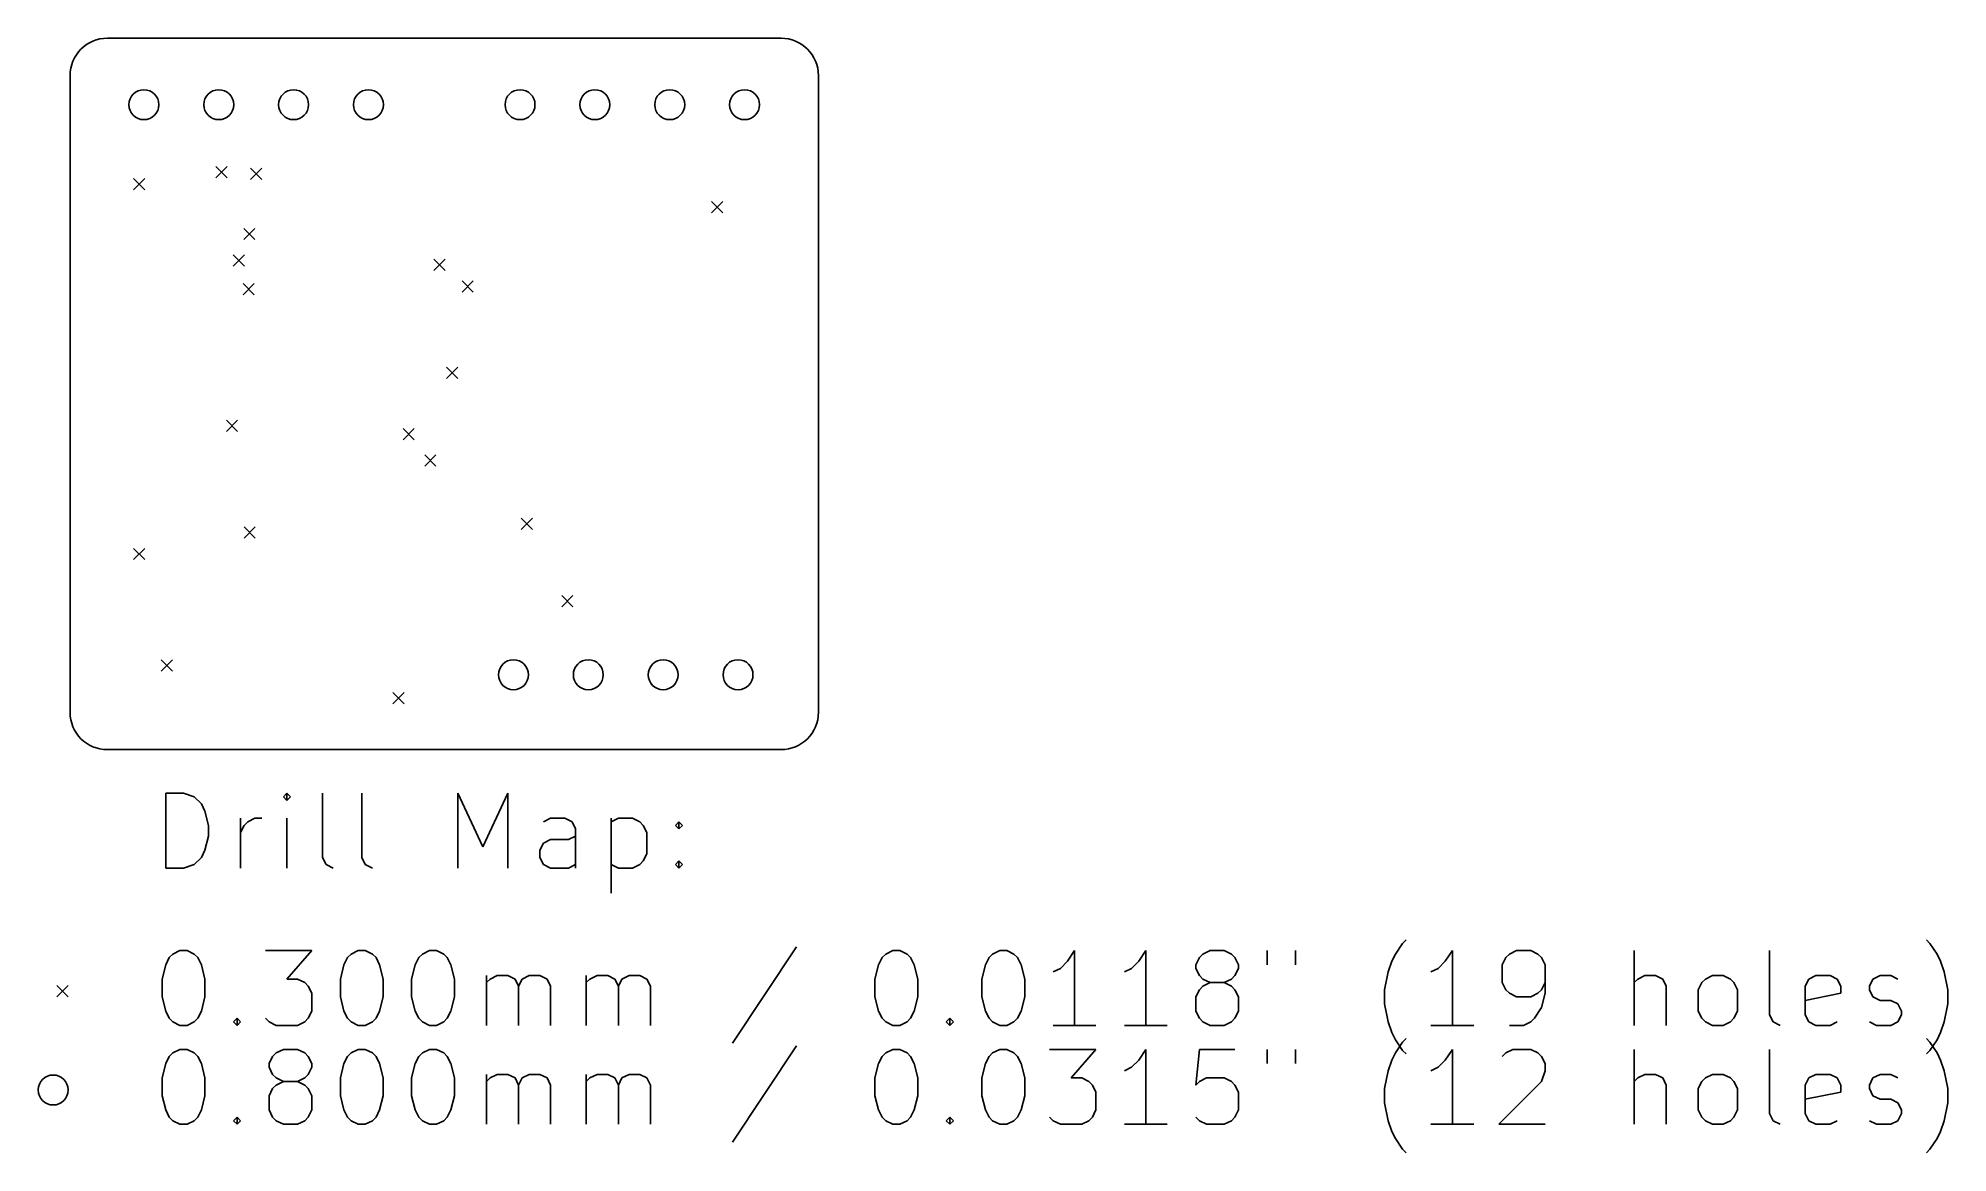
# Model space of a CAD drawing. Extents: x 104.7 to 155.7, y -119.3 to -89.6.
import ezdxf

# ---------------------------------------------------------------- set-up
doc = ezdxf.new("R2010")
doc.units = 0
doc.layers.add('BLACK', color=7, linetype='CONTINUOUS')

msp = doc.modelspace()

# ---------------------------------------------------------------- linework, layer by layer
at = {"layer": 'BLACK', "linetype": 'CONTINUOUS'}
for p, q in [((124.55, -89.575), (106.55, -89.575)), ((105.55, -90.575), (105.55, -107.575)), ((125.55, -107.575), (125.55, -90.575)), ((107.25, -93.325), (107.55, -93.625)), ((107.55, -93.325), (107.25, -93.625)), ((109.45, -93), (109.75, -93.3)), ((109.75, -93), (109.45, -93.3)), ((110.375, -93.05), (110.675, -93.35)), ((110.675, -93.05), (110.375, -93.35)), ((122.692, -93.936), (122.992, -94.236)), ((122.992, -93.936), (122.692, -94.236)), ((110.191, -94.654), (110.491, -94.954)), ((110.491, -94.654), (110.191, -94.954)), ((109.914, -95.361), (110.214, -95.661)), ((110.214, -95.361), (109.914, -95.661)), ((115.275, -95.475), (115.575, -95.775)), ((115.575, -95.475), (115.275, -95.775)), ((110.175, -96.125), (110.475, -96.425)), ((110.475, -96.125), (110.175, -96.425)), ((116.025, -96.055), (116.325, -96.355)), ((116.325, -96.055), (116.025, -96.355)), ((115.609, -98.36), (115.909, -98.66)), ((115.909, -98.36), (115.609, -98.66)), ((109.73, -99.78), (110.03, -100.08)), ((110.03, -99.78), (109.73, -100.08)), ((114.45, -100), (114.75, -100.3)), ((114.75, -100), (114.45, -100.3)), ((115.029, -100.7), (115.329, -101)), ((115.329, -100.7), (115.029, -101)), ((117.605, -102.395), (117.905, -102.695)), ((117.905, -102.395), (117.605, -102.695)), ((110.2, -102.625), (110.5, -102.925)), ((110.5, -102.625), (110.2, -102.925)), ((107.25, -103.2), (107.55, -103.5)), ((107.55, -103.2), (107.25, -103.5)), ((118.69, -104.46), (118.99, -104.76)), ((118.99, -104.46), (118.69, -104.76)), ((107.989, -106.178), (108.289, -106.478)), ((108.289, -106.178), (107.989, -106.478)), ((114.175, -107.05), (114.475, -107.35)), ((114.475, -107.05), (114.175, -107.35)), ((106.55, -108.575), (124.55, -108.575)), ((108.108, -111.74), (108.108, -109.74)), ((108.108, -109.74), (108.584, -109.74)), ((108.584, -109.74), (108.87, -109.835)), ((108.87, -109.835), (109.06, -110.026)), ((109.06, -110.026), (109.155, -110.216)), ((109.155, -110.216), (109.251, -110.597)), ((111.346, -109.74), (111.251, -109.835)), ((111.251, -109.835), (111.346, -109.93)), ((111.441, -109.835), (111.346, -109.74)), ((111.346, -109.74), (111.346, -109.93)), ((111.346, -109.93), (111.441, -109.835)), ((112.298, -111.454), (112.298, -109.74)), ((113.346, -111.454), (113.346, -109.74)), ((115.917, -111.74), (115.917, -109.74)), ((115.917, -109.74), (116.584, -111.168)), ((116.584, -111.168), (117.251, -109.74)), ((117.251, -109.74), (117.251, -111.74)), ((109.251, -110.597), (109.251, -110.883)), ((110.108, -111.74), (110.108, -110.407)), ((110.108, -110.787), (110.203, -110.597)), ((110.203, -110.597), (110.298, -110.502)), ((110.298, -110.502), (110.489, -110.407)), ((110.489, -110.407), (110.679, -110.407)), ((111.346, -111.74), (111.346, -110.407)), ((118.393, -110.407), (118.203, -110.502)), ((118.774, -110.407), (118.393, -110.407)), ((118.965, -110.502), (118.774, -110.407)), ((119.06, -110.692), (118.965, -110.502)), ((119.06, -111.74), (119.06, -110.692)), ((120.013, -110.407), (120.013, -112.407)), ((120.013, -110.502), (120.203, -110.407)), ((120.203, -110.407), (120.584, -110.407)), ((120.584, -110.407), (120.774, -110.502)), ((120.774, -110.502), (120.87, -110.597)), ((120.87, -110.597), (120.965, -110.787)), ((121.727, -110.597), (121.822, -110.502)), ((121.822, -110.692), (121.727, -110.597)), ((121.822, -110.502), (121.917, -110.597)), ((121.822, -110.502), (121.822, -110.692)), ((121.917, -110.597), (121.822, -110.692)), ((109.251, -110.883), (109.155, -111.264)), ((118.108, -111.264), (118.203, -111.073)), ((118.203, -111.073), (118.393, -110.978)), ((118.393, -110.978), (118.87, -110.978)), ((118.87, -110.978), (119.06, -110.883)), ((120.965, -110.787), (120.965, -111.359)), ((108.584, -111.74), (108.108, -111.74)), ((108.87, -111.645), (108.584, -111.74)), ((109.06, -111.454), (108.87, -111.645)), ((109.155, -111.264), (109.06, -111.454)), ((112.393, -111.645), (112.298, -111.454)), ((112.584, -111.74), (112.393, -111.645)), ((113.441, -111.645), (113.346, -111.454)), ((113.632, -111.74), (113.441, -111.645)), ((118.108, -111.454), (118.108, -111.264)), ((118.203, -111.645), (118.108, -111.454)), ((118.393, -111.74), (118.203, -111.645)), ((118.87, -111.74), (118.393, -111.74)), ((119.06, -111.645), (118.87, -111.74)), ((120.203, -111.74), (120.013, -111.645)), ((120.584, -111.74), (120.203, -111.74)), ((120.774, -111.645), (120.584, -111.74)), ((120.87, -111.549), (120.774, -111.645)), ((120.965, -111.359), (120.87, -111.549)), ((121.727, -111.645), (121.822, -111.549)), ((121.822, -111.74), (121.727, -111.645)), ((121.822, -111.549), (121.917, -111.645)), ((121.822, -111.549), (121.822, -111.74)), ((121.917, -111.645), (121.822, -111.74)), ((140.965, -114.035), (141.155, -113.749)), ((141.155, -113.749), (141.251, -113.654)), ((155.251, -113.749), (155.155, -113.654)), ((155.441, -114.035), (155.251, -113.749)), ((108.108, -114.321), (108.203, -114.13)), ((108.203, -114.13), (108.298, -114.035)), ((108.298, -114.035), (108.489, -113.94)), ((108.489, -113.94), (108.679, -113.94)), ((108.679, -113.94), (108.87, -114.035)), ((108.87, -114.035), (108.965, -114.13)), ((108.965, -114.13), (109.06, -114.321)), ((110.774, -113.94), (112.013, -113.94)), ((112.013, -113.94), (111.346, -114.702)), ((112.87, -114.321), (112.965, -114.13)), ((112.965, -114.13), (113.06, -114.035)), ((113.06, -114.035), (113.251, -113.94)), ((113.251, -113.94), (113.441, -113.94)), ((113.441, -113.94), (113.632, -114.035)), ((113.632, -114.035), (113.727, -114.13)), ((113.727, -114.13), (113.822, -114.321)), ((114.774, -114.321), (114.87, -114.13)), ((114.87, -114.13), (114.965, -114.035)), ((114.965, -114.035), (115.155, -113.94)), ((115.155, -113.94), (115.346, -113.94)), ((115.346, -113.94), (115.536, -114.035)), ((115.536, -114.035), (115.632, -114.13)), ((115.632, -114.13), (115.727, -114.321)), ((124.965, -113.845), (123.251, -116.416)), ((127.155, -114.321), (127.251, -114.13)), ((127.251, -114.13), (127.346, -114.035)), ((127.346, -114.035), (127.536, -113.94)), ((127.536, -113.94), (127.727, -113.94)), ((127.727, -113.94), (127.917, -114.035)), ((127.917, -114.035), (128.013, -114.13)), ((128.013, -114.13), (128.108, -114.321)), ((130.013, -114.321), (130.108, -114.13)), ((130.108, -114.13), (130.203, -114.035)), ((130.203, -114.035), (130.393, -113.94)), ((130.393, -113.94), (130.584, -113.94)), ((130.584, -113.94), (130.774, -114.035)), ((130.774, -114.035), (130.87, -114.13)), ((130.87, -114.13), (130.965, -114.321)), ((132.203, -114.226), (132.013, -114.416)), ((132.393, -113.94), (132.203, -114.226)), ((132.393, -115.94), (132.393, -113.94)), ((134.108, -114.226), (133.917, -114.416)), ((134.298, -113.94), (134.108, -114.226)), ((134.298, -115.94), (134.298, -113.94)), ((135.632, -114.321), (135.727, -114.13)), ((135.727, -114.13), (135.822, -114.035)), ((135.822, -114.035), (136.013, -113.94)), ((136.013, -113.94), (136.393, -113.94)), ((136.393, -113.94), (136.584, -114.035)), ((136.584, -114.035), (136.679, -114.13)), ((136.679, -114.13), (136.774, -114.321)), ((137.536, -113.94), (137.536, -114.321)), ((138.298, -113.94), (138.298, -114.321)), ((140.774, -114.511), (140.87, -114.226)), ((140.87, -114.226), (140.965, -114.035)), ((142.298, -114.226), (142.108, -114.416)), ((142.489, -113.94), (142.298, -114.226)), ((142.489, -115.94), (142.489, -113.94)), ((143.917, -114.13), (143.822, -114.321)), ((144.013, -114.035), (143.917, -114.13)), ((144.203, -113.94), (144.013, -114.035)), ((144.584, -113.94), (144.203, -113.94)), ((144.774, -114.035), (144.584, -113.94)), ((144.87, -114.13), (144.774, -114.035)), ((144.965, -114.321), (144.87, -114.13)), ((147.346, -115.94), (147.346, -113.94)), ((150.965, -115.654), (150.965, -113.94)), ((155.536, -114.226), (155.441, -114.035)), ((155.632, -114.511), (155.536, -114.226)), ((108.013, -114.702), (108.108, -114.321)), ((108.013, -115.178), (108.013, -114.702)), ((109.06, -114.321), (109.155, -114.702)), ((109.155, -114.702), (109.155, -115.178)), ((111.346, -114.702), (111.632, -114.702)), ((111.632, -114.702), (111.822, -114.797)), ((111.822, -114.797), (111.917, -114.892)), ((112.774, -114.702), (112.87, -114.321)), ((112.774, -115.178), (112.774, -114.702)), ((113.822, -114.321), (113.917, -114.702)), ((113.917, -114.702), (113.917, -115.178)), ((114.679, -114.702), (114.774, -114.321)), ((114.679, -115.178), (114.679, -114.702)), ((115.727, -114.321), (115.822, -114.702)), ((115.822, -114.702), (115.822, -115.178)), ((116.679, -115.94), (116.679, -114.607)), ((116.679, -114.797), (116.774, -114.702)), ((116.774, -114.702), (116.965, -114.607)), ((116.965, -114.607), (117.251, -114.607)), ((117.251, -114.607), (117.441, -114.702)), ((117.441, -114.702), (117.536, -114.892)), ((117.536, -114.892), (117.632, -114.702)), ((117.632, -114.702), (117.822, -114.607)), ((117.822, -114.607), (118.108, -114.607)), ((118.108, -114.607), (118.298, -114.702)), ((118.298, -114.702), (118.393, -114.892)), ((119.346, -115.94), (119.346, -114.607)), ((119.346, -114.797), (119.441, -114.702)), ((119.441, -114.702), (119.632, -114.607)), ((119.632, -114.607), (119.917, -114.607)), ((119.917, -114.607), (120.108, -114.702)), ((120.108, -114.702), (120.203, -114.892)), ((120.203, -114.892), (120.298, -114.702)), ((120.298, -114.702), (120.489, -114.607)), ((120.489, -114.607), (120.774, -114.607)), ((120.774, -114.607), (120.965, -114.702)), ((120.965, -114.702), (121.06, -114.892)), ((127.06, -114.702), (127.155, -114.321)), ((127.06, -115.178), (127.06, -114.702)), ((128.108, -114.321), (128.203, -114.702)), ((128.203, -114.702), (128.203, -115.178)), ((129.917, -114.702), (130.013, -114.321)), ((129.917, -115.178), (129.917, -114.702)), ((130.965, -114.321), (131.06, -114.702)), ((131.06, -114.702), (131.06, -115.178)), ((132.013, -114.416), (131.822, -114.511)), ((133.917, -114.416), (133.727, -114.511)), ((135.632, -114.416), (135.632, -114.321)), ((135.727, -114.607), (135.632, -114.416)), ((135.822, -114.702), (135.727, -114.607)), ((136.013, -114.797), (135.822, -114.702)), ((136.013, -114.797), (135.822, -114.892)), ((136.393, -114.797), (136.013, -114.797)), ((136.584, -114.702), (136.393, -114.797)), ((136.584, -114.892), (136.393, -114.797)), ((136.679, -114.607), (136.584, -114.702)), ((136.774, -114.416), (136.679, -114.607)), ((136.774, -114.321), (136.774, -114.416)), ((140.679, -114.987), (140.774, -114.511)), ((142.108, -114.416), (141.917, -114.511)), ((143.822, -114.321), (143.822, -114.797)), ((143.822, -114.797), (143.917, -114.987)), ((144.87, -114.987), (144.965, -114.797)), ((144.965, -115.083), (144.965, -114.321)), ((147.441, -114.702), (147.346, -114.797)), ((147.632, -114.607), (147.441, -114.702)), ((147.917, -114.607), (147.632, -114.607)), ((148.108, -114.702), (147.917, -114.607)), ((148.203, -114.892), (148.108, -114.702)), ((149.06, -114.987), (149.155, -114.797)), ((149.155, -114.797), (149.251, -114.702)), ((149.251, -114.702), (149.441, -114.607)), ((149.441, -114.607), (149.727, -114.607)), ((149.727, -114.607), (149.917, -114.702)), ((149.917, -114.702), (150.013, -114.797)), ((150.013, -114.797), (150.108, -114.987)), ((151.917, -114.892), (152.013, -114.702)), ((152.013, -114.702), (152.203, -114.607)), ((152.203, -114.607), (152.584, -114.607)), ((152.584, -114.607), (152.774, -114.702)), ((152.774, -114.702), (152.87, -114.892)), ((153.632, -114.892), (153.727, -114.702)), ((153.727, -114.702), (153.917, -114.607)), ((153.917, -114.607), (154.203, -114.607)), ((154.203, -114.607), (154.393, -114.702)), ((155.727, -114.987), (155.632, -114.511)), ((105.2, -114.875), (105.5, -115.175)), ((105.5, -114.875), (105.2, -115.175)), ((108.108, -115.559), (108.013, -115.178)), ((109.155, -115.178), (109.06, -115.559)), ((111.917, -114.892), (112.013, -115.083)), ((112.013, -115.083), (112.013, -115.559)), ((112.87, -115.559), (112.774, -115.178)), ((113.917, -115.178), (113.822, -115.559)), ((114.774, -115.559), (114.679, -115.178)), ((115.822, -115.178), (115.727, -115.559)), ((117.536, -114.892), (117.536, -115.94)), ((118.393, -114.892), (118.393, -115.94)), ((120.203, -114.892), (120.203, -115.94)), ((121.06, -114.892), (121.06, -115.94)), ((127.155, -115.559), (127.06, -115.178)), ((128.203, -115.178), (128.108, -115.559)), ((130.013, -115.559), (129.917, -115.178)), ((131.06, -115.178), (130.965, -115.559)), ((135.727, -114.987), (135.632, -115.178)), ((135.632, -115.178), (135.632, -115.559)), ((135.822, -114.892), (135.727, -114.987)), ((136.679, -114.987), (136.584, -114.892)), ((136.774, -115.178), (136.679, -114.987)), ((136.774, -115.559), (136.774, -115.178)), ((140.679, -115.368), (140.679, -114.987)), ((143.917, -114.987), (144.013, -115.083)), ((144.013, -115.083), (144.203, -115.178)), ((144.203, -115.178), (144.584, -115.178)), ((144.584, -115.178), (144.774, -115.083)), ((144.774, -115.083), (144.87, -114.987)), ((144.87, -115.464), (144.965, -115.083)), ((148.203, -115.94), (148.203, -114.892)), ((149.06, -115.559), (149.06, -114.987)), ((150.108, -114.987), (150.108, -115.559)), ((151.917, -115.654), (151.917, -114.892)), ((152.87, -115.083), (151.917, -115.273)), ((152.87, -114.892), (152.87, -115.083)), ((153.632, -114.987), (153.632, -114.892)), ((153.727, -115.178), (153.632, -114.987)), ((153.917, -115.273), (153.727, -115.178)), ((154.203, -115.273), (153.917, -115.273)), ((154.393, -115.368), (154.203, -115.273)), ((155.727, -115.368), (155.727, -114.987)), ((108.203, -115.749), (108.108, -115.559)), ((108.298, -115.845), (108.203, -115.749)), ((108.965, -115.749), (108.87, -115.845)), ((109.06, -115.559), (108.965, -115.749)), ((109.917, -115.845), (110.013, -115.749)), ((110.013, -115.749), (110.108, -115.845)), ((110.013, -115.749), (110.013, -115.94)), ((110.87, -115.845), (110.774, -115.749)), ((111.917, -115.749), (111.822, -115.845)), ((112.013, -115.559), (111.917, -115.749)), ((112.965, -115.749), (112.87, -115.559)), ((113.06, -115.845), (112.965, -115.749)), ((113.727, -115.749), (113.632, -115.845)), ((113.822, -115.559), (113.727, -115.749)), ((114.87, -115.749), (114.774, -115.559)), ((114.965, -115.845), (114.87, -115.749)), ((115.632, -115.749), (115.536, -115.845)), ((115.727, -115.559), (115.632, -115.749)), ((127.251, -115.749), (127.155, -115.559)), ((127.346, -115.845), (127.251, -115.749)), ((128.013, -115.749), (127.917, -115.845)), ((128.108, -115.559), (128.013, -115.749)), ((128.965, -115.845), (129.06, -115.749)), ((129.06, -115.749), (129.155, -115.845)), ((129.06, -115.749), (129.06, -115.94)), ((130.108, -115.749), (130.013, -115.559)), ((130.203, -115.845), (130.108, -115.749)), ((130.87, -115.749), (130.774, -115.845)), ((130.965, -115.559), (130.87, -115.749)), ((135.632, -115.559), (135.727, -115.749)), ((135.727, -115.749), (135.822, -115.845)), ((136.584, -115.845), (136.679, -115.749)), ((136.679, -115.749), (136.774, -115.559)), ((140.774, -115.845), (140.679, -115.368)), ((144.584, -115.845), (144.679, -115.749)), ((144.679, -115.749), (144.87, -115.464)), ((149.155, -115.749), (149.06, -115.559)), ((149.251, -115.845), (149.155, -115.749)), ((150.013, -115.749), (149.917, -115.845)), ((150.108, -115.559), (150.013, -115.749)), ((151.06, -115.845), (150.965, -115.654)), ((152.013, -115.845), (151.917, -115.654)), ((154.489, -115.559), (154.393, -115.368)), ((154.393, -115.845), (154.489, -115.654)), ((154.489, -115.654), (154.489, -115.559)), ((155.632, -115.845), (155.727, -115.368)), ((108.489, -115.94), (108.298, -115.845)), ((108.679, -115.94), (108.489, -115.94)), ((108.87, -115.845), (108.679, -115.94)), ((110.013, -115.94), (109.917, -115.845)), ((110.108, -115.845), (110.013, -115.94)), ((111.06, -115.94), (110.87, -115.845)), ((111.632, -115.94), (111.06, -115.94)), ((111.822, -115.845), (111.632, -115.94)), ((113.251, -115.94), (113.06, -115.845)), ((113.441, -115.94), (113.251, -115.94)), ((113.632, -115.845), (113.441, -115.94)), ((115.155, -115.94), (114.965, -115.845)), ((115.346, -115.94), (115.155, -115.94)), ((115.536, -115.845), (115.346, -115.94)), ((127.536, -115.94), (127.346, -115.845)), ((127.727, -115.94), (127.536, -115.94)), ((127.917, -115.845), (127.727, -115.94)), ((129.06, -115.94), (128.965, -115.845)), ((129.155, -115.845), (129.06, -115.94)), ((130.393, -115.94), (130.203, -115.845)), ((130.584, -115.94), (130.393, -115.94)), ((130.774, -115.845), (130.584, -115.94)), ((132.965, -115.94), (131.822, -115.94)), ((134.87, -115.94), (133.727, -115.94)), ((135.822, -115.845), (136.013, -115.94)), ((136.013, -115.94), (136.393, -115.94)), ((136.393, -115.94), (136.584, -115.845)), ((140.87, -116.13), (140.774, -115.845)), ((140.965, -116.321), (140.87, -116.13)), ((141.155, -116.607), (140.965, -116.321)), ((141.155, -116.389), (141.251, -116.294)), ((143.06, -115.94), (141.917, -115.94)), ((144.013, -115.94), (144.393, -115.94)), ((144.393, -115.94), (144.584, -115.845)), ((149.441, -115.94), (149.251, -115.845)), ((149.727, -115.94), (149.441, -115.94)), ((149.917, -115.845), (149.727, -115.94)), ((151.251, -115.94), (151.06, -115.845)), ((152.203, -115.94), (152.013, -115.845)), ((152.584, -115.94), (152.203, -115.94)), ((152.774, -115.845), (152.584, -115.94)), ((153.632, -115.845), (153.822, -115.94)), ((153.822, -115.94), (154.203, -115.94)), ((154.203, -115.94), (154.393, -115.845)), ((155.251, -116.389), (155.155, -116.294)), ((155.251, -116.607), (155.441, -116.321)), ((155.441, -116.321), (155.536, -116.13)), ((155.536, -116.13), (155.632, -115.845)), ((108.108, -116.961), (108.203, -116.77)), ((108.203, -116.77), (108.298, -116.675)), ((108.298, -116.675), (108.489, -116.58)), ((108.489, -116.58), (108.679, -116.58)), ((108.679, -116.58), (108.87, -116.675)), ((108.87, -116.675), (108.965, -116.77)), ((108.965, -116.77), (109.06, -116.961)), ((110.87, -116.961), (110.965, -116.77)), ((110.965, -116.77), (111.06, -116.675)), ((111.06, -116.675), (111.251, -116.58)), ((111.251, -116.58), (111.632, -116.58)), ((111.632, -116.58), (111.822, -116.675)), ((111.822, -116.675), (111.917, -116.77)), ((111.917, -116.77), (112.013, -116.961)), ((112.87, -116.961), (112.965, -116.77)), ((112.965, -116.77), (113.06, -116.675)), ((113.06, -116.675), (113.251, -116.58)), ((113.251, -116.58), (113.441, -116.58)), ((113.441, -116.58), (113.632, -116.675)), ((113.632, -116.675), (113.727, -116.77)), ((113.727, -116.77), (113.822, -116.961)), ((114.774, -116.961), (114.87, -116.77)), ((114.87, -116.77), (114.965, -116.675)), ((114.965, -116.675), (115.155, -116.58)), ((115.155, -116.58), (115.346, -116.58)), ((115.346, -116.58), (115.536, -116.675)), ((115.536, -116.675), (115.632, -116.77)), ((115.632, -116.77), (115.727, -116.961)), ((124.965, -116.485), (123.251, -119.056)), ((127.155, -116.961), (127.251, -116.77)), ((127.251, -116.77), (127.346, -116.675)), ((127.346, -116.675), (127.536, -116.58)), ((127.536, -116.58), (127.727, -116.58)), ((127.727, -116.58), (127.917, -116.675)), ((127.917, -116.675), (128.013, -116.77)), ((128.013, -116.77), (128.108, -116.961)), ((130.013, -116.961), (130.108, -116.77)), ((130.108, -116.77), (130.203, -116.675)), ((130.203, -116.675), (130.393, -116.58)), ((130.393, -116.58), (130.584, -116.58)), ((130.584, -116.58), (130.774, -116.675)), ((130.774, -116.675), (130.87, -116.77)), ((130.87, -116.77), (130.965, -116.961)), ((131.727, -116.58), (132.965, -116.58)), ((132.965, -116.58), (132.298, -117.342)), ((134.298, -116.58), (134.108, -116.866)), ((134.298, -118.58), (134.298, -116.58)), ((135.727, -116.58), (135.632, -117.532)), ((136.679, -116.58), (135.727, -116.58)), ((137.536, -116.58), (137.536, -116.961)), ((138.298, -116.58), (138.298, -116.961)), ((140.87, -116.866), (140.965, -116.675)), ((140.965, -116.675), (141.155, -116.389)), ((141.251, -116.702), (141.155, -116.607)), ((142.489, -116.58), (142.298, -116.866)), ((142.489, -118.58), (142.489, -116.58)), ((143.822, -116.77), (143.917, -116.675)), ((143.917, -116.675), (144.108, -116.58)), ((144.108, -116.58), (144.584, -116.58)), ((144.584, -116.58), (144.774, -116.675)), ((144.774, -116.675), (144.87, -116.77)), ((144.87, -116.77), (144.965, -116.961)), ((147.346, -118.58), (147.346, -116.58)), ((150.965, -118.294), (150.965, -116.58)), ((155.155, -116.702), (155.251, -116.607)), ((155.441, -116.675), (155.251, -116.389)), ((155.536, -116.866), (155.441, -116.675)), ((108.013, -117.342), (108.108, -116.961)), ((108.013, -117.818), (108.013, -117.342)), ((109.06, -116.961), (109.155, -117.342)), ((109.155, -117.342), (109.155, -117.818)), ((110.87, -117.056), (110.87, -116.961)), ((110.965, -117.247), (110.87, -117.056)), ((111.06, -117.342), (110.965, -117.247)), ((111.251, -117.437), (111.06, -117.342)), ((111.822, -117.342), (111.632, -117.437)), ((111.917, -117.247), (111.822, -117.342)), ((112.013, -117.056), (111.917, -117.247)), ((112.013, -116.961), (112.013, -117.056)), ((112.774, -117.342), (112.87, -116.961)), ((112.774, -117.818), (112.774, -117.342)), ((113.822, -116.961), (113.917, -117.342)), ((113.917, -117.342), (113.917, -117.818)), ((114.679, -117.342), (114.774, -116.961)), ((114.679, -117.818), (114.679, -117.342)), ((115.727, -116.961), (115.822, -117.342)), ((115.822, -117.342), (115.822, -117.818)), ((116.679, -118.58), (116.679, -117.247)), ((116.679, -117.437), (116.774, -117.342)), ((116.774, -117.342), (116.965, -117.247)), ((116.965, -117.247), (117.251, -117.247)), ((117.251, -117.247), (117.441, -117.342)), ((117.441, -117.342), (117.536, -117.532)), ((117.536, -117.532), (117.632, -117.342)), ((117.632, -117.342), (117.822, -117.247)), ((117.822, -117.247), (118.108, -117.247)), ((118.108, -117.247), (118.298, -117.342)), ((118.298, -117.342), (118.393, -117.532)), ((119.346, -118.58), (119.346, -117.247)), ((119.346, -117.437), (119.441, -117.342)), ((119.441, -117.342), (119.632, -117.247)), ((119.632, -117.247), (119.917, -117.247)), ((119.917, -117.247), (120.108, -117.342)), ((120.108, -117.342), (120.203, -117.532)), ((120.203, -117.532), (120.298, -117.342)), ((120.298, -117.342), (120.489, -117.247)), ((120.489, -117.247), (120.774, -117.247)), ((120.774, -117.247), (120.965, -117.342)), ((120.965, -117.342), (121.06, -117.532)), ((127.06, -117.342), (127.155, -116.961)), ((127.06, -117.818), (127.06, -117.342)), ((128.108, -116.961), (128.203, -117.342)), ((128.203, -117.342), (128.203, -117.818)), ((129.917, -117.342), (130.013, -116.961)), ((129.917, -117.818), (129.917, -117.342)), ((130.965, -116.961), (131.06, -117.342)), ((131.06, -117.342), (131.06, -117.818)), ((132.298, -117.342), (132.584, -117.342)), ((132.584, -117.342), (132.774, -117.437)), ((133.917, -117.056), (133.727, -117.151)), ((134.108, -116.866), (133.917, -117.056)), ((135.727, -117.437), (135.917, -117.342)), ((135.917, -117.342), (136.393, -117.342)), ((136.393, -117.342), (136.584, -117.437)), ((140.679, -117.627), (140.774, -117.151)), ((140.774, -117.151), (140.87, -116.866)), ((142.108, -117.056), (141.917, -117.151)), ((142.298, -116.866), (142.108, -117.056)), ((144.965, -117.151), (144.87, -117.437)), ((144.965, -116.961), (144.965, -117.151)), ((147.441, -117.342), (147.346, -117.437)), ((147.632, -117.247), (147.441, -117.342)), ((147.917, -117.247), (147.632, -117.247)), ((148.108, -117.342), (147.917, -117.247)), ((148.203, -117.532), (148.108, -117.342)), ((149.155, -117.437), (149.251, -117.342)), ((149.251, -117.342), (149.441, -117.247)), ((149.441, -117.247), (149.727, -117.247)), ((149.727, -117.247), (149.917, -117.342)), ((149.917, -117.342), (150.013, -117.437)), ((151.917, -117.532), (152.013, -117.342)), ((152.013, -117.342), (152.203, -117.247)), ((152.203, -117.247), (152.584, -117.247)), ((152.584, -117.247), (152.774, -117.342)), ((152.774, -117.342), (152.87, -117.532)), ((153.632, -117.532), (153.727, -117.342)), ((153.727, -117.342), (153.917, -117.247)), ((153.917, -117.247), (154.203, -117.247)), ((154.203, -117.247), (154.393, -117.342)), ((155.632, -117.151), (155.536, -116.866)), ((155.727, -117.627), (155.632, -117.151)), ((108.108, -118.199), (108.013, -117.818)), ((109.155, -117.818), (109.06, -118.199)), ((110.965, -117.627), (110.87, -117.818)), ((110.87, -117.818), (110.87, -118.199)), ((111.06, -117.532), (110.965, -117.627)), ((111.251, -117.437), (111.06, -117.532)), ((111.632, -117.437), (111.251, -117.437)), ((111.822, -117.532), (111.632, -117.437)), ((111.917, -117.627), (111.822, -117.532)), ((112.013, -117.818), (111.917, -117.627)), ((112.013, -118.199), (112.013, -117.818)), ((112.87, -118.199), (112.774, -117.818)), ((113.917, -117.818), (113.822, -118.199)), ((114.774, -118.199), (114.679, -117.818)), ((115.822, -117.818), (115.727, -118.199)), ((117.536, -117.532), (117.536, -118.58)), ((118.393, -117.532), (118.393, -118.58)), ((120.203, -117.532), (120.203, -118.58)), ((121.06, -117.532), (121.06, -118.58)), ((127.155, -118.199), (127.06, -117.818)), ((128.203, -117.818), (128.108, -118.199)), ((130.013, -118.199), (129.917, -117.818)), ((131.06, -117.818), (130.965, -118.199)), ((132.774, -117.437), (132.87, -117.532)), ((132.87, -117.532), (132.965, -117.723)), ((132.965, -117.723), (132.965, -118.199)), ((135.632, -117.532), (135.727, -117.437)), ((136.584, -117.437), (136.679, -117.532)), ((136.679, -117.532), (136.774, -117.723)), ((136.774, -117.723), (136.774, -118.199)), ((140.679, -118.008), (140.679, -117.627)), ((144.87, -117.437), (143.727, -118.58)), ((148.203, -118.58), (148.203, -117.532)), ((149.06, -117.627), (149.155, -117.437)), ((149.06, -118.199), (149.06, -117.627)), ((150.013, -117.437), (150.108, -117.627)), ((150.108, -117.627), (150.108, -118.199)), ((151.917, -118.294), (151.917, -117.532)), ((152.87, -117.723), (151.917, -117.913)), ((152.87, -117.532), (152.87, -117.723)), ((153.632, -117.627), (153.632, -117.532)), ((153.727, -117.818), (153.632, -117.627)), ((153.917, -117.913), (153.727, -117.818)), ((155.727, -118.008), (155.727, -117.627)), ((108.203, -118.389), (108.108, -118.199)), ((109.06, -118.199), (108.965, -118.389)), ((110.87, -118.199), (110.965, -118.389)), ((111.917, -118.389), (112.013, -118.199)), ((112.965, -118.389), (112.87, -118.199)), ((113.822, -118.199), (113.727, -118.389)), ((114.87, -118.389), (114.774, -118.199)), ((115.727, -118.199), (115.632, -118.389)), ((127.251, -118.389), (127.155, -118.199)), ((128.108, -118.199), (128.013, -118.389)), ((130.108, -118.389), (130.013, -118.199)), ((130.965, -118.199), (130.87, -118.389)), ((132.965, -118.199), (132.87, -118.389)), ((136.774, -118.199), (136.679, -118.389)), ((140.774, -118.485), (140.679, -118.008)), ((149.155, -118.389), (149.06, -118.199)), ((150.108, -118.199), (150.013, -118.389)), ((151.06, -118.485), (150.965, -118.294)), ((152.013, -118.485), (151.917, -118.294)), ((154.203, -117.913), (153.917, -117.913)), ((154.393, -118.008), (154.203, -117.913)), ((154.489, -118.199), (154.393, -118.008)), ((154.393, -118.485), (154.489, -118.294)), ((154.489, -118.294), (154.489, -118.199)), ((155.632, -118.485), (155.727, -118.008)), ((108.298, -118.485), (108.203, -118.389)), ((108.489, -118.58), (108.298, -118.485)), ((108.679, -118.58), (108.489, -118.58)), ((108.87, -118.485), (108.679, -118.58)), ((108.965, -118.389), (108.87, -118.485)), ((109.917, -118.485), (110.013, -118.389)), ((110.013, -118.58), (109.917, -118.485)), ((110.013, -118.389), (110.108, -118.485)), ((110.013, -118.389), (110.013, -118.58)), ((110.108, -118.485), (110.013, -118.58)), ((110.965, -118.389), (111.06, -118.485)), ((111.06, -118.485), (111.251, -118.58)), ((111.251, -118.58), (111.632, -118.58)), ((111.632, -118.58), (111.822, -118.485)), ((111.822, -118.485), (111.917, -118.389)), ((113.06, -118.485), (112.965, -118.389)), ((113.251, -118.58), (113.06, -118.485)), ((113.441, -118.58), (113.251, -118.58)), ((113.632, -118.485), (113.441, -118.58)), ((113.727, -118.389), (113.632, -118.485)), ((114.965, -118.485), (114.87, -118.389)), ((115.155, -118.58), (114.965, -118.485)), ((115.346, -118.58), (115.155, -118.58)), ((115.536, -118.485), (115.346, -118.58)), ((115.632, -118.389), (115.536, -118.485)), ((127.346, -118.485), (127.251, -118.389)), ((127.536, -118.58), (127.346, -118.485)), ((127.727, -118.58), (127.536, -118.58)), ((127.917, -118.485), (127.727, -118.58)), ((128.013, -118.389), (127.917, -118.485)), ((128.965, -118.485), (129.06, -118.389)), ((129.06, -118.58), (128.965, -118.485)), ((129.06, -118.389), (129.155, -118.485)), ((129.06, -118.389), (129.06, -118.58)), ((129.155, -118.485), (129.06, -118.58)), ((130.203, -118.485), (130.108, -118.389)), ((130.393, -118.58), (130.203, -118.485)), ((130.584, -118.58), (130.393, -118.58)), ((130.774, -118.485), (130.584, -118.58)), ((130.87, -118.389), (130.774, -118.485)), ((131.822, -118.485), (131.727, -118.389)), ((132.013, -118.58), (131.822, -118.485)), ((132.584, -118.58), (132.013, -118.58)), ((132.774, -118.485), (132.584, -118.58)), ((132.87, -118.389), (132.774, -118.485)), ((134.87, -118.58), (133.727, -118.58)), ((135.727, -118.485), (135.632, -118.389)), ((135.917, -118.58), (135.727, -118.485)), ((136.393, -118.58), (135.917, -118.58)), ((136.584, -118.485), (136.393, -118.58)), ((136.679, -118.389), (136.584, -118.485)), ((140.87, -118.77), (140.774, -118.485)), ((140.965, -118.961), (140.87, -118.77)), ((143.06, -118.58), (141.917, -118.58)), ((143.727, -118.58), (144.965, -118.58)), ((149.251, -118.485), (149.155, -118.389)), ((149.441, -118.58), (149.251, -118.485)), ((149.727, -118.58), (149.441, -118.58)), ((149.917, -118.485), (149.727, -118.58)), ((150.013, -118.389), (149.917, -118.485)), ((151.251, -118.58), (151.06, -118.485)), ((152.203, -118.58), (152.013, -118.485)), ((152.584, -118.58), (152.203, -118.58)), ((152.774, -118.485), (152.584, -118.58)), ((153.632, -118.485), (153.822, -118.58)), ((153.822, -118.58), (154.203, -118.58)), ((154.203, -118.58), (154.393, -118.485)), ((155.441, -118.961), (155.536, -118.77)), ((155.536, -118.77), (155.632, -118.485)), ((141.155, -119.247), (140.965, -118.961)), ((141.251, -119.342), (141.155, -119.247)), ((155.155, -119.342), (155.251, -119.247)), ((155.251, -119.247), (155.441, -118.961))]:
    msp.add_line(p, q, dxfattribs=at)
at = {"layer": 'BLACK'}
for centre in [(107.525, -91.35), (109.525, -91.35), (111.525, -91.35), (113.525, -91.35), (117.575, -91.35), (119.575, -91.35), (121.575, -91.35), (123.575, -91.35), (117.4, -106.575), (119.4, -106.575), (121.4, -106.575), (123.4, -106.575), (105.1, -117.665)]:
    msp.add_circle(centre, 0.4, dxfattribs=at)
for centre, start, end in [((106.55, -90.575), 90, 180), ((124.55, -90.575), 0, 90), ((106.55, -107.575), -180, -90), ((124.55, -107.575), -90, 0)]:
    msp.add_arc(centre, 1, start, end, dxfattribs=at)

doc.saveas('drawing.dxf')
